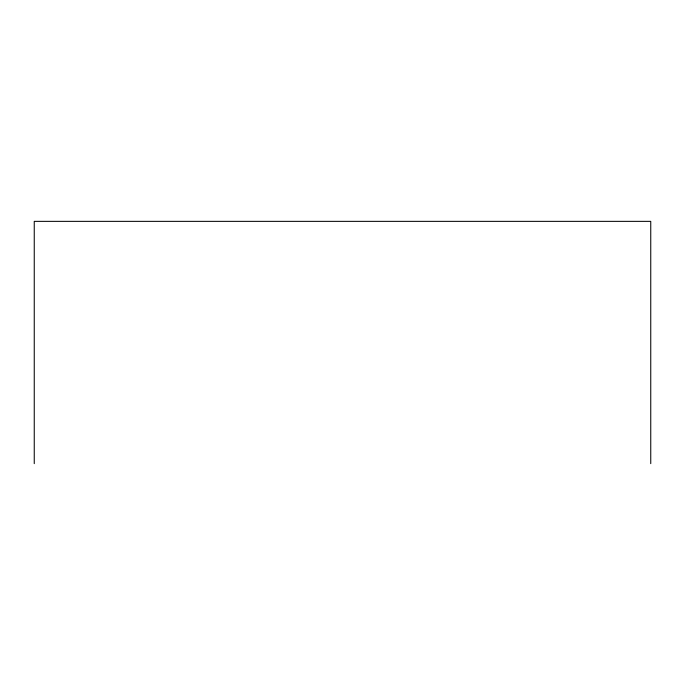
<?xml version="1.0" encoding="UTF-8"?>
<svg xmlns="http://www.w3.org/2000/svg" width="685" height="685" viewBox="0 0 685 685"><rect width="100%" height="100%" fill="white"/><g stroke="black" fill="none" stroke-linecap="round" stroke-linejoin="round"><path stroke-width="1.03" d="M650.75 463.642L650.75 221.358L34.25 221.358L34.25 463.642"/></g></svg>
